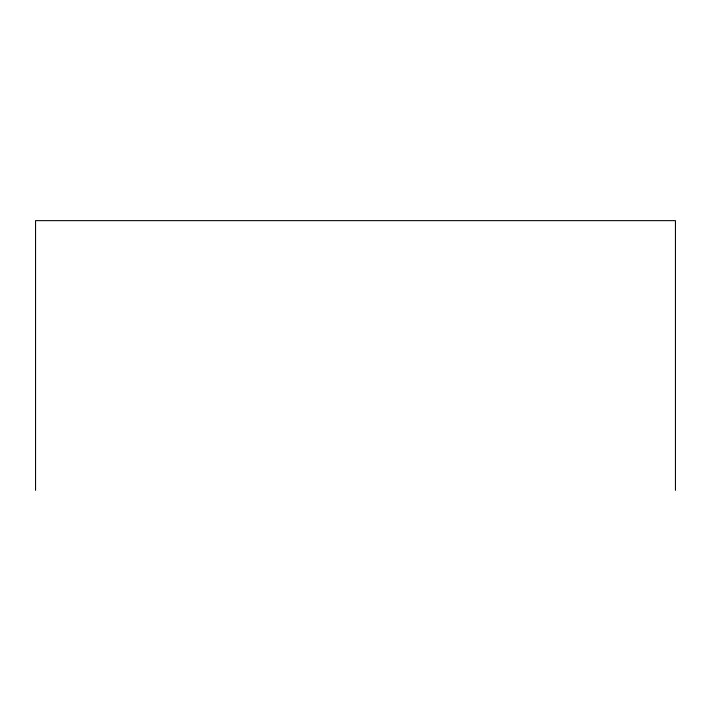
<?xml version="1.0" encoding="UTF-8"?>
<svg xmlns="http://www.w3.org/2000/svg" width="711" height="711" viewBox="0 0 711 711"><rect width="100%" height="100%" fill="white"/><g stroke="black" fill="none" stroke-linecap="round" stroke-linejoin="round"><path stroke-width="1.07" d="M675.45 490.359L675.45 220.641L35.55 220.641L35.55 490.359"/></g></svg>
